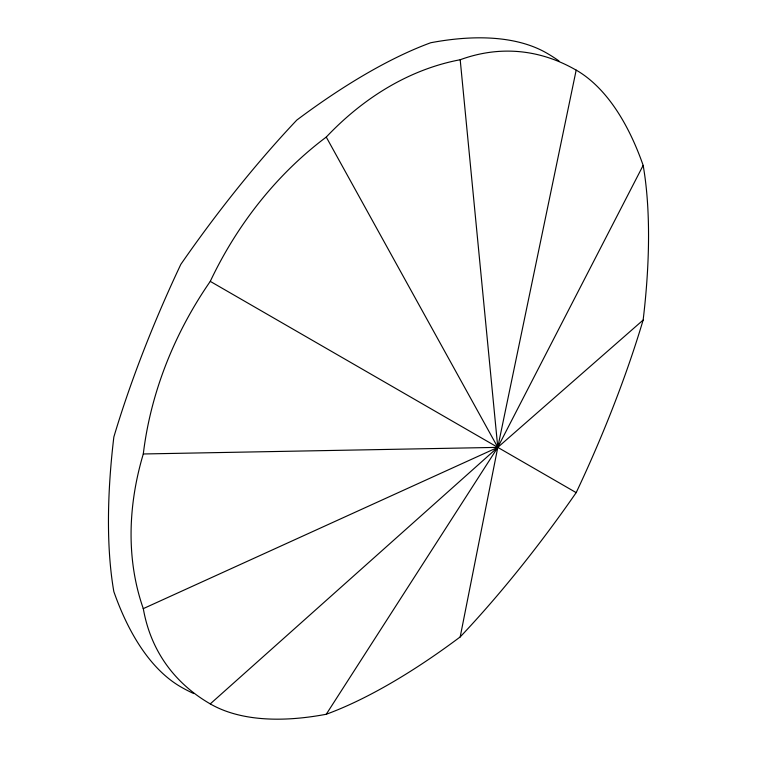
<?xml version="1.0" encoding="UTF-8"?>
<svg xmlns="http://www.w3.org/2000/svg" width="757" height="757" viewBox="0 0 757 757"><rect width="100%" height="100%" fill="white"/><g stroke="black" fill="none" stroke-linecap="round" stroke-linejoin="round"><path stroke-width="1.14" d="M143.3 608.619A342.599 210.597 -33.7 0 0 210.266 703.896A342.599 158.185 -36.8 0 0 326.258 714.258A342.722 112.831 -44.3 0 0 460.19 636.93L497.784 447.368L576.172 70.146A342.599 210.588 -86.3 0 0 460.19 59.746A342.722 256.074 -82.7 0 0 326.258 137.074A342.599 282.191 -69.5 0 0 210.266 281.367A342.599 282.191 -50.5 0 0 143.3 453.973L497.784 447.368L643.138 320.05A342.722 112.831 -75.7 0 0 643.157 165.376A342.599 158.185 -83.2 0 0 576.181 70.108M643.138 165.414L497.784 447.368L326.276 714.23M210.295 703.868L497.784 447.368L460.199 59.784M143.338 608.609L497.784 447.368L326.276 137.102M210.295 281.386L576.172 492.627A342.599 86.582 -54.4 0 1 460.19 636.93M143.291 608.628A342.722 256.074 -37.3 0 1 143.291 453.963M643.147 320.031A342.599 86.582 -65.6 0 1 576.181 492.637M558.959 60.957A342.599 210.597 -33.7 0 0 546.734 53.104A342.599 158.185 -36.8 0 0 430.742 42.742A342.722 112.831 -44.3 0 0 296.81 120.07A342.599 86.582 -54.4 0 0 180.819 264.363A342.599 86.582 -65.6 0 0 113.853 436.969A342.722 112.831 -75.7 0 0 113.843 591.624A342.599 158.185 -83.2 0 0 180.819 686.892A342.599 210.588 -86.3 0 0 193.735 693.554"/></g></svg>
